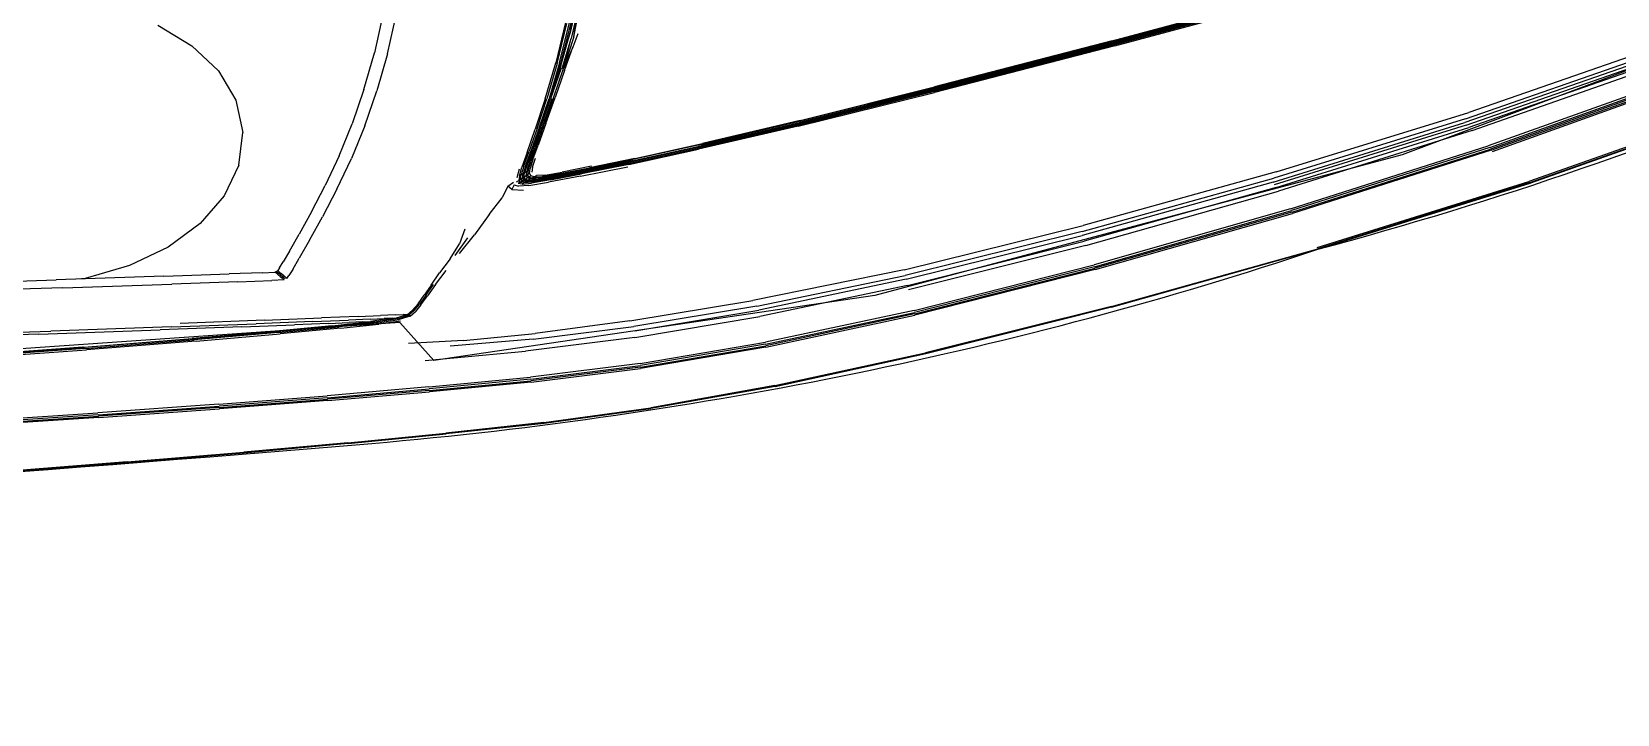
# Model space of a CAD drawing. Extents: x 526875 to 527530, y 3493038 to 3493574.
# Drawn here: x 527135.05 to 527140.67, y 3493321.86 to 3493324.28 of the extents above; entities that cross this region are included whole.
import ezdxf

# ---------------------------------------------------------------- set-up
doc = ezdxf.new("R2010")
doc.units = 0
doc.header["$LTSCALE"] = 2
doc.layers.get('0').update_dxf_attribs({"linetype": 'CONTINUOUS'})
doc.layers.add('L-WATER水景', color=5, linetype='CONTINUOUS')
doc.layers.add('W-_BOLLARD系船栓', color=4, linetype='CONTINUOUS')

# ---------------------------------------------------------------- blocks, each defined once
blk = doc.blocks.new('$matou$00000056')
at = {"color": 0, "linetype": 'Continuous'}
for p, q in [((-2163.4, 1971.9, 0), (-2393.5, 1959.3, 0)), ((-2393.2, 1958.7, 0), (-2163, 1971.3, 0)), ((-2162.5, 1969.8, 0), (-2392.7, 1957.2, 0)), ((-2163.4, 1971.9, 0), (-1897, 1984.8, 0)), ((-1896.6, 1984.2, 0), (-2163, 1971.3, 0)), ((-2162.5, 1969.8, 0), (-1895.9, 1982.8, 0)), ((-2599.3, 1945.9, 0), (-2793.1, 1930.8, 0)), ((-2792.9, 1930.2, 0), (-2599.1, 1945.3, 0)), ((-2598.7, 1943.8, 0), (-2792.5, 1928.7, 0)), ((-2599.3, 1945.9, 0), (-2393.5, 1959.3, 0)), ((-2393.2, 1958.7, 0), (-2599.1, 1945.3, 0)), ((-2598.7, 1943.8, 0), (-2392.7, 1957.2, 0)), ((-2986.9, 1913, 0), (-3198.2, 1884.2, 0)), ((-3198.1, 1883.6, 0), (-2986.7, 1912.4, 0)), ((-2986.4, 1910.9, 0), (-3197.9, 1882, 0)), ((-2986.9, 1913, 0), (-2793.1, 1930.8, 0)), ((-2792.9, 1930.2, 0), (-2986.7, 1912.4, 0)), ((-2986.4, 1910.9, 0), (-2792.5, 1928.7, 0)), ((-3444.8, 1836, 0), (-3198.2, 1884.2, 0)), ((-3198.1, 1883.6, 0), (-3444.7, 1835.4, 0)), ((-3444.6, 1833.9, 0), (-3197.9, 1882, 0)), ((-3444.8, 1836, 0), (-3744.3, 1760.1, 0)), ((-3744.2, 1759.6, 0), (-3444.7, 1835.4, 0)), ((-3444.6, 1833.9, 0), (-3744.1, 1758, 0)), ((-2562.7, 1816.3, 0), (-2763.8, 1804.5, 0)), ((-2763.5, 1800.6, 0), (-2562.4, 1812.4, 0)), ((-2562.7, 1816.3, 0), (-2349.1, 1826.1, 0)), ((-2348.7, 1822.3, 0), (-2562.4, 1812.4, 0)), ((-2562.2, 1807.8, 0), (-2348.5, 1817.7, 0)), ((-2110.4, 1834.9, 0), (-2349.1, 1826.1, 0)), ((-2348.7, 1822.3, 0), (-2109.9, 1831, 0)), ((-2109.6, 1826.5, 0), (-2348.5, 1817.7, 0)), ((-2348.2, 1811.9, 0), (-2109.3, 1820.7, 0)), ((-2110.4, 1834.9, 0), (-1834, 1843.2, 0)), ((-1833.4, 1839.4, 0), (-2109.9, 1831, 0)), ((-2109.6, 1826.5, 0), (-1833, 1834.9, 0)), ((-1832.8, 1829.2, 0), (-2109.3, 1820.7, 0)), ((-2964.8, 1790, 0), (-3181.7, 1764.3, 0)), ((-3181.5, 1760.4, 0), (-2964.6, 1786.1, 0)), ((-2964.5, 1781.5, 0), (-3181.4, 1755.8, 0)), ((-2964.8, 1790, 0), (-2763.8, 1804.5, 0)), ((-2763.5, 1800.6, 0), (-2964.6, 1786.1, 0)), ((-2964.5, 1781.5, 0), (-2763.3, 1796, 0)), ((-2763, 1790.1, 0), (-2964.2, 1775.5, 0)), ((-2562.2, 1807.8, 0), (-2763.3, 1796, 0)), ((-2763, 1790.1, 0), (-2561.9, 1802, 0)), ((-2348.2, 1811.9, 0), (-2561.9, 1802, 0)), ((-4114.3, 1648.3, 0), (-3744.3, 1760.1, 0)), ((-3744.2, 1759.6, 0), (-4114.2, 1647.8, 0)), ((-4114.1, 1646.2, 0), (-3744.1, 1758, 0)), ((-3430.3, 1719, 0), (-3181.7, 1764.3, 0)), ((-3181.5, 1760.4, 0), (-3430.1, 1715, 0)), ((-3429.9, 1710.4, 0), (-3181.4, 1755.8, 0)), ((-3181.2, 1749.8, 0), (-3429.6, 1704.4, 0)), ((-3181.2, 1749.8, 0), (-2964.2, 1775.5, 0)), ((-3430.3, 1719, 0), (-3726.3, 1645.5, 0)), ((-3726.1, 1641.5, 0), (-3430.1, 1715, 0)), ((-3429.9, 1710.4, 0), (-3725.8, 1636.8, 0)), ((-3725.2, 1630.9, 0), (-3429.6, 1704.4, 0)), ((-3173, 1672.5, 0), (-2956.5, 1698, 0)), ((-2758.5, 1712, 0), (-2956.5, 1698, 0)), ((-3173, 1672.5, 0), (-3421.1, 1627.9, 0)), ((-2973.1, 1663.5, 0), (-3172.1, 1640.2, 0)), ((-2835.4, 1657.8, 0), (-2977.6, 1647.2, 0)), ((-2973.1, 1663.5, 0), (-2808.7, 1672.5, 0)), ((-2835.4, 1657.8, 0), (-2727.3, 1658.8, 0)), ((-4114.3, 1648.3, 0), (-4525.8, 1506.2, 0)), ((-4525.7, 1505.9, 0), (-4114.2, 1647.8, 0)), ((-4114.1, 1646.2, 0), (-4525.5, 1504.4, 0)), ((-4085.7, 1535.3, 0), (-3726.3, 1645.5, 0)), ((-3726.1, 1641.5, 0), (-4085.3, 1531.3, 0)), ((-4084.7, 1526.7, 0), (-3725.8, 1636.8, 0)), ((-3725.2, 1630.9, 0), (-4083.7, 1520.8, 0)), ((-3714.5, 1556.4, 0), (-3421.1, 1627.9, 0)), ((-3173.7, 1652.4, 0), (-3419.5, 1608.8, 0)), ((-3416.1, 1596.9, 0), (-3172.1, 1640.2, 0)), ((-3165, 1622.6, 0), (-2977.6, 1647.2, 0)), ((-2309.1, 1622.9, 0), (-2092.7, 1633.3, 0)), ((-2090.1, 1628.8, 0), (-2305.5, 1618.5, 0)), ((-2303.8, 1616.2, 0), (-2089, 1626.5, 0)), ((-2087.5, 1625, 0), (-2301.4, 1614.8, 0)), ((-1824.4, 1643.9, 0), (-2092.7, 1633.3, 0)), ((-2090.1, 1628.8, 0), (-1823.2, 1639.4, 0)), ((-1822.8, 1637.1, 0), (-2089, 1626.5, 0)), ((-2087.5, 1625, 0), (-1822.4, 1635.6, 0)), ((-1823.2, 1634.7, 0), (-2085.9, 1624.2, 0)), ((-3712.5, 1537.9, 0), (-3419.5, 1608.8, 0)), ((-3416.1, 1596.9, 0), (-3711.2, 1526.4, 0)), ((-3165, 1622.6, 0), (-3408.9, 1579.5, 0)), ((-2713.5, 1591.6, 0), (-2670.4, 1598.3, 0)), ((-2667.9, 1594.1, 0), (-2711.1, 1587.3, 0)), ((-2594.9, 1604.9, 0), (-2670.4, 1598.3, 0)), ((-2667.9, 1594.1, 0), (-2591.9, 1600.6, 0)), ((-2589.3, 1598.3, 0), (-2665.3, 1591.5, 0)), ((-2661.8, 1590, 0), (-2586, 1596.8, 0)), ((-2578.7, 1596.1, 0), (-2654.1, 1589.2, 0)), ((-2594.9, 1604.9, 0), (-2475.5, 1613.2, 0)), ((-2471.9, 1608.9, 0), (-2591.9, 1600.6, 0)), ((-2589.3, 1598.3, 0), (-2469.7, 1606.6, 0)), ((-2466.7, 1605.2, 0), (-2586, 1596.8, 0)), ((-2578.7, 1596.1, 0), (-2460.4, 1604.5, 0)), ((-2309.1, 1622.9, 0), (-2475.5, 1613.2, 0)), ((-2471.9, 1608.9, 0), (-2305.5, 1618.5, 0)), ((-2303.8, 1616.2, 0), (-2469.7, 1606.6, 0)), ((-2466.7, 1605.2, 0), (-2301.4, 1614.8, 0)), ((-4069.6, 1462.6, 0), (-3716.3, 1569.4, 0)), ((-3709.2, 1509.4, 0), (-3408.9, 1579.5, 0)), ((-2755.1, 1546.4, 0), (-2743.6, 1565.4, 0)), ((-2741.3, 1562.7, 0), (-2752.6, 1544.1, 0)), ((-2732.6, 1578.3, 0), (-2743.6, 1565.4, 0)), ((-2741.3, 1562.7, 0), (-2730.3, 1575.5, 0)), ((-2727.1, 1573.8, 0), (-2738.2, 1561.1, 0)), ((-2732.6, 1578.3, 0), (-2711.1, 1587.3, 0)), ((-2732.6, 1578.3, 0), (-2730.3, 1575.5, 0)), ((-2708.6, 1584.5, 0), (-2730.3, 1575.5, 0)), ((-2727.1, 1573.8, 0), (-2730.3, 1575.5, 0)), ((-2727.1, 1573.8, 0), (-2705.2, 1582.9, 0)), ((-2727.1, 1573.8, 0), (-2719.2, 1573, 0)), ((-2703.1, 1572.6, 0), (-2719.2, 1573, 0)), ((-2708.6, 1584.5, 0), (-2665.3, 1591.5, 0)), ((-2708.6, 1584.5, 0), (-2705.2, 1582.9, 0)), ((-2661.8, 1590, 0), (-2705.2, 1582.9, 0)), ((-2697.4, 1582.1, 0), (-2705.2, 1582.9, 0)), ((-2703.1, 1572.6, 0), (-2674.8, 1572.4, 0)), ((-2697.4, 1582.1, 0), (-2654.1, 1589.2, 0)), ((-2697.4, 1582.1, 0), (-2681.4, 1581.8, 0)), ((-2653.8, 1581.7, 0), (-2681.4, 1581.8, 0)), ((-2630.6, 1572.1, 0), (-2674.8, 1572.4, 0)), ((-2661.8, 1590, 0), (-2654.1, 1589.2, 0)), ((-2638.7, 1588.9, 0), (-2654.1, 1589.2, 0)), ((-2653.8, 1581.7, 0), (-2611, 1581.6, 0)), ((-2638.7, 1588.9, 0), (-2612.2, 1588.8, 0)), ((-2630.6, 1572.1, 0), (-2558.3, 1571.5, 0)), ((-2571.3, 1588.7, 0), (-2612.2, 1588.8, 0)), ((-2540.2, 1581.1, 0), (-2611, 1581.6, 0)), ((-2571.3, 1588.7, 0), (-2504.6, 1588.3, 0)), ((-2445.7, 1570.5, 0), (-2558.3, 1571.5, 0)), ((-2540.2, 1581.1, 0), (-2428.9, 1580, 0)), ((-2400.6, 1587.3, 0), (-2504.6, 1588.3, 0)), ((-2445.7, 1570.5, 0), (-2279.4, 1568.1, 0)), ((-2261.9, 1577.4, 0), (-2428.9, 1580, 0)), ((-2400.6, 1587.3, 0), (-2239.2, 1584.8, 0)), ((-2261.9, 1577.4, 0), (-2024, 1572.9, 0)), ((-2000.1, 1580.2, 0), (-2239.2, 1584.8, 0)), ((-1746.5, 1567.2, 0), (-2024, 1572.9, 0)), ((-2000.1, 1580.2, 0), (-1719.4, 1574.4, 0)), ((-4085.7, 1535.3, 0), (-4478.9, 1396.7, 0)), ((-4478.2, 1392.7, 0), (-4085.3, 1531.3, 0)), ((-3714.5, 1556.4, 0), (-4066.5, 1450.4, 0)), ((-3712.5, 1537.9, 0), (-4063.3, 1432.8, 0)), ((-2755.1, 1546.4, 0), (-2768.7, 1521, 0)), ((-2765.6, 1519.5, 0), (-2752.6, 1544.1, 0)), ((-2749.5, 1542.8, 0), (-2762.1, 1518.9, 0)), ((-2749.5, 1542.8, 0), (-2738.2, 1561.1, 0)), ((-4950.2, 1339.7, 0), (-4525.8, 1506.2, 0)), ((-4525.7, 1505.9, 0), (-4949.7, 1339.7, 0)), ((-4949.1, 1338.5, 0), (-4525.5, 1504.4, 0)), ((-4524.6, 1500.9, 0), (-4947.3, 1335.4, 0)), ((-4084.7, 1526.7, 0), (-4477.1, 1388.1, 0)), ((-4475.5, 1382.5, 0), (-4083.7, 1520.8, 0)), ((-3709.2, 1509.4, 0), (-4065.9, 1403.9, 0)), ((-4063.7, 1421.3, 0), (-3711.2, 1526.4, 0)), ((-2785.7, 1488.6, 0), (-2768.7, 1521, 0)), ((-2765.6, 1519.5, 0), (-2781.4, 1488.6, 0)), ((-2776.8, 1489.6, 0), (-2762.1, 1518.9, 0)), ((-2785.7, 1488.6, 0), (-2807.6, 1448.6, 0)), ((-2776.8, 1489.6, 0), (-2794.8, 1454.8, 0)), ((-4069.6, 1462.6, 0), (-4453.9, 1329.1, 0)), ((-4449.1, 1318.1, 0), (-4066.5, 1450.4, 0)), ((-2816.9, 1414.5, 0), (-2794.8, 1454.8, 0)), ((-2505.9, 1424.3, 0), (-2497.9, 1442.3, 0)), ((-2493.7, 1450.4, 0), (-2497.9, 1442.3, 0)), ((-2493.7, 1450.4, 0), (-2492.5, 1448.5, 0)), ((-2491, 1446.3, 0), (-2492.5, 1448.5, 0)), ((-2491, 1446.3, 0), (-2489, 1443.6, 0)), ((-2489.9, 1450.9, 0), (-2488.4, 1448.8, 0)), ((-2486.4, 1439.9, 0), (-2489, 1443.6, 0)), ((-2486.5, 1446.1, 0), (-2488.4, 1448.8, 0)), ((-2488.1, 1454.3, 0), (-2463.5, 1454.6, 0)), ((-2488.1, 1454.3, 0), (-2486.8, 1452.4, 0)), ((-2485.3, 1450.3, 0), (-2486.8, 1452.4, 0)), ((-2486.5, 1446.1, 0), (-2483.9, 1442.4, 0)), ((-2486.4, 1439.9, 0), (-2483.3, 1435.6, 0)), ((-2485.3, 1450.3, 0), (-2483.4, 1447.5, 0)), ((-2480.8, 1438.1, 0), (-2483.9, 1442.4, 0)), ((-2480.8, 1443.9, 0), (-2483.4, 1447.5, 0)), ((-2480.8, 1443.9, 0), (-2477.7, 1439.5, 0)), ((-2480.8, 1438.1, 0), (-2477.3, 1433.3, 0)), ((-2474.3, 1434.7, 0), (-2477.7, 1439.5, 0)), ((-2396.6, 1453.6, 0), (-2463.5, 1454.6, 0)), ((-2396.6, 1453.6, 0), (-2266.4, 1451, 0)), ((-2051.9, 1446.9, 0), (-2266.4, 1451, 0)), ((-2051.9, 1446.9, 0), (-1788.8, 1441.7, 0)), ((-4063.7, 1421.3, 0), (-4445.5, 1290, 0)), ((-4444, 1301.6, 0), (-4063.3, 1432.8, 0)), ((-2853.2, 1354.8, 0), (-2826.5, 1406.1, 0)), ((-2816.9, 1414.5, 0), (-2836.8, 1371.5, 0)), ((-2505.9, 1424.3, 0), (-2519.8, 1391.8, 0)), ((-2480.3, 1418.2, 0), (-2487.9, 1401, 0)), ((-2479.9, 1430.9, 0), (-2483.3, 1435.6, 0)), ((-2480.3, 1418.2, 0), (-2476.3, 1425.9, 0)), ((-2479.9, 1430.9, 0), (-2476.3, 1425.9, 0)), ((-2473.8, 1428.3, 0), (-2477.3, 1433.3, 0)), ((-2473.8, 1428.3, 0), (-2476.3, 1425.9, 0)), ((-2474.3, 1434.7, 0), (-2470.7, 1429.7, 0)), ((-2473.8, 1428.3, 0), (-2470.7, 1429.7, 0)), ((-2446.4, 1430, 0), (-2470.7, 1429.7, 0)), ((-2446.4, 1430, 0), (-2380.2, 1429, 0)), ((-2251.4, 1426.5, 0), (-2380.2, 1429, 0)), ((-2251.4, 1426.5, 0), (-2039.2, 1422.3, 0)), ((-2184.8, 1390.8, 0), (-2096.3, 1422.5, 0)), ((-2096.3, 1422.5, 0), (-2089, 1423.3, 0)), ((-1779.4, 1417.2, 0), (-2039.2, 1422.3, 0)), ((-4876.2, 1237.7, 0), (-4478.9, 1396.7, 0)), ((-4478.2, 1392.7, 0), (-4875, 1233.8, 0)), ((-4873.3, 1229.4, 0), (-4477.1, 1388.1, 0)), ((-4475.5, 1382.5, 0), (-4870.8, 1224.2, 0)), ((-4450.8, 1272, 0), (-4065.9, 1403.9, 0)), ((-2835.9, 1400.6, 0), (-2867.2, 1346.9, 0)), ((-2541.9, 1340.2, 0), (-2519.8, 1391.8, 0)), ((-2501.2, 1370.2, 0), (-2487.9, 1401, 0)), ((-2262.9, 1341.1, 0), (-2184.8, 1390.8, 0)), ((-2897.9, 1289.5, 0), (-2867.2, 1346.9, 0)), ((-2848.1, 1328.9, 0), (-2836.8, 1371.5, 0)), ((-2501.2, 1370.2, 0), (-2522.1, 1321.4, 0)), ((-5357.4, 1155.1, 0), (-4949.7, 1339.7, 0)), ((-5357.4, 1155.1, 0), (-4950.2, 1339.7, 0)), ((-4949.1, 1338.5, 0), (-5355.8, 1154.6, 0)), ((-5352.5, 1152.3, 0), (-4947.3, 1335.4, 0)), ((-4840.7, 1177.1, 0), (-4453.9, 1329.1, 0)), ((-4449.1, 1318.1, 0), (-4834.1, 1167.4, 0)), ((-2541.9, 1340.2, 0), (-2569.6, 1273, 0)), ((-2548.4, 1257.4, 0), (-2522.1, 1321.4, 0)), ((-2328, 1276, 0), (-2262.9, 1341.1, 0)), ((-4829.1, 1160.2, 0), (-4445.5, 1309.9, 0)), ((-4828.6, 1141.1, 0), (-4445.5, 1290, 0)), ((-4444, 1301.6, 0), (-4826.9, 1152.5, 0)), ((-2897.9, 1289.5, 0), (-2924.8, 1242.3, 0)), ((-4450.8, 1272, 0), (-4835.4, 1122.9, 0)), ((-2600.4, 1193.4, 0), (-2569.6, 1273, 0)), ((-2548.4, 1257.4, 0), (-2577.8, 1181.2, 0)), ((-2377.7, 1197.9, 0), (-2328, 1276, 0)), ((-5250.9, 1070.6, 0), (-4878, 1242.4, 0)), ((-4876.2, 1237.7, 0), (-5247.9, 1066.3, 0)), ((-5246, 1062.8, 0), (-4875, 1233.8, 0)), ((-4873.3, 1229.4, 0), (-5243.6, 1058.9, 0)), ((-5240.2, 1054.4, 0), (-4870.8, 1224.2, 0)), ((-2944.7, 1219.1, 0), (-2967.8, 1222.1, 0)), ((-2949.8, 1205.6, 0), (-2944.7, 1219.1, 0)), ((-2944.7, 1219.1, 0), (-2936.9, 1207.9, 0)), ((-2936.9, 1207.9, 0), (-2924.8, 1242.3, 0)), ((-3080.7, 1188.3, 0), (-3175.2, 1167.4, 0)), ((-3083.7, 1174.8, 0), (-3024.5, 1187.7, 0)), ((-3021.4, 1195.3, 0), (-3083.4, 1181.8, 0)), ((-3083.4, 1180, 0), (-3022.4, 1193.2, 0)), ((-3022.9, 1191.5, 0), (-3083.2, 1178.4, 0)), ((-3023.6, 1188.9, 0), (-3083, 1175.9, 0)), ((-3080.7, 1188.3, 0), (-3017.4, 1201.8, 0)), ((-3031.9, 1183.3, 0), (-2997.9, 1189.4, 0)), ((-3026.2, 1186.5, 0), (-2992.5, 1192.6, 0)), ((-2990.8, 1193.9, 0), (-3024.5, 1187.7, 0)), ((-3023.6, 1188.9, 0), (-2989.7, 1195, 0)), ((-3022.9, 1191.5, 0), (-2987.9, 1197.8, 0)), ((-2986.5, 1199.8, 0), (-3022.4, 1193.2, 0)), ((-3021.4, 1195.3, 0), (-2984.2, 1202.4, 0)), ((-2978.7, 1208.8, 0), (-3017.4, 1201.8, 0)), ((-3001.8, 1187.2, 0), (-2997.9, 1189.4, 0)), ((-3001.8, 1187.2, 0), (-2985.2, 1187.7, 0)), ((-2994.8, 1191.2, 0), (-2997.9, 1189.4, 0)), ((-2981.7, 1190, 0), (-2997.9, 1189.4, 0)), ((-2994.8, 1191.2, 0), (-2992.5, 1192.6, 0)), ((-2990.8, 1193.9, 0), (-2992.5, 1192.6, 0)), ((-2976.8, 1193.4, 0), (-2992.5, 1192.6, 0)), ((-2990.8, 1193.9, 0), (-2989.7, 1195, 0)), ((-2990.8, 1193.9, 0), (-2975.1, 1194.6, 0)), ((-2988.8, 1196.3, 0), (-2989.7, 1195, 0)), ((-2973.8, 1195.8, 0), (-2989.7, 1195, 0)), ((-2989.5, 1184.7, 0), (-2985.2, 1187.7, 0)), ((-2988.8, 1196.3, 0), (-2987.9, 1197.8, 0)), ((-2986.5, 1199.8, 0), (-2987.9, 1197.8, 0)), ((-2971, 1198.7, 0), (-2987.9, 1197.8, 0)), ((-2986.5, 1199.8, 0), (-2968.6, 1201, 0)), ((-2981.7, 1190, 0), (-2985.2, 1187.7, 0)), ((-2979.3, 1184, 0), (-2985.2, 1187.7, 0)), ((-2965.1, 1204.2, 0), (-2984.2, 1202.4, 0)), ((-2981.7, 1190, 0), (-2978.9, 1191.9, 0)), ((-2981.7, 1190, 0), (-2976.1, 1186.6, 0)), ((-2976.8, 1193.4, 0), (-2978.9, 1191.9, 0)), ((-2978.7, 1208.8, 0), (-2958, 1209.7, 0)), ((-2976.8, 1193.4, 0), (-2975.1, 1194.6, 0)), ((-2976.8, 1193.4, 0), (-2971.6, 1190.2, 0)), ((-2973.6, 1188.6, 0), (-2976.1, 1186.6, 0)), ((-2973.8, 1195.8, 0), (-2975.1, 1194.6, 0)), ((-2969.9, 1191.5, 0), (-2975.1, 1194.6, 0)), ((-2973.8, 1195.8, 0), (-2972.6, 1197.1, 0)), ((-2973.8, 1195.8, 0), (-2968.5, 1192.7, 0)), ((-2973.6, 1188.6, 0), (-2971.6, 1190.2, 0)), ((-2971, 1198.7, 0), (-2972.6, 1197.1, 0)), ((-2969.9, 1191.5, 0), (-2971.6, 1190.2, 0)), ((-2969.5, 1184.6, 0), (-2971.6, 1190.2, 0)), ((-2971, 1198.7, 0), (-2968.6, 1201, 0)), ((-2971, 1198.7, 0), (-2964.8, 1195.7, 0)), ((-2969.9, 1191.5, 0), (-2968.5, 1192.7, 0)), ((-2969.9, 1191.5, 0), (-2967.8, 1186, 0)), ((-2965.1, 1204.2, 0), (-2968.6, 1201, 0)), ((-2961.8, 1198.2, 0), (-2968.6, 1201, 0)), ((-2966.9, 1193.9, 0), (-2968.5, 1192.7, 0)), ((-2966.4, 1187.1, 0), (-2968.5, 1192.7, 0)), ((-2966.9, 1193.9, 0), (-2964.8, 1195.7, 0)), ((-2966.4, 1187.1, 0), (-2964.7, 1188.3, 0)), ((-2965.1, 1204.2, 0), (-2957.4, 1201.9, 0)), ((-2961.8, 1198.2, 0), (-2964.8, 1195.7, 0)), ((-2962.3, 1190, 0), (-2964.8, 1195.7, 0)), ((-2962.3, 1190, 0), (-2964.7, 1188.3, 0)), ((-2962.3, 1190, 0), (-2964, 1176.9, 0)), ((-2962.3, 1190, 0), (-2959.1, 1192.7, 0)), ((-2961.8, 1198.2, 0), (-2957.4, 1201.9, 0)), ((-2961.8, 1198.2, 0), (-2959.1, 1192.7, 0)), ((-2960.6, 1179.8, 0), (-2959.1, 1192.7, 0)), ((-2954.4, 1196.9, 0), (-2959.1, 1192.7, 0)), ((-2949.8, 1205.6, 0), (-2958, 1209.7, 0)), ((-2936.9, 1207.9, 0), (-2948.8, 1197.4, 0)), ((-2600.4, 1193.4, 0), (-2631.7, 1104.6, 0)), ((-2409.4, 1109.4, 0), (-2377.7, 1197.9, 0)), ((-4840.7, 1177.1, 0), (-5201.8, 1014.6, 0)), ((-5193.4, 1006.6, 0), (-4834.1, 1167.4, 0)), ((-4829.1, 1160.2, 0), (-5187.1, 1000.6, 0)), ((-3176.9, 1160.7, 0), (-3315.9, 1125.7, 0)), ((-3315.4, 1123.7, 0), (-3176.5, 1158.8, 0)), ((-3189.3, 1144.2, 0), (-3099.5, 1165.3, 0)), ((-3094.8, 1168.2, 0), (-3185.3, 1147, 0)), ((-3181.9, 1149.3, 0), (-3090.8, 1170.4, 0)), ((-3177.2, 1152.4, 0), (-3085.3, 1173.6, 0)), ((-3176.9, 1160.7, 0), (-3083.4, 1181.8, 0)), ((-3083.4, 1180, 0), (-3176.5, 1158.8, 0)), ((-3175.9, 1157.3, 0), (-3083.2, 1178.4, 0)), ((-3083.7, 1174.8, 0), (-3175.9, 1153.6, 0)), ((-3175.4, 1154.8, 0), (-3083, 1175.9, 0)), ((-3103.6, 1160.3, 0), (-3045.5, 1174, 0)), ((-3040.8, 1178.2, 0), (-3099.5, 1165.3, 0)), ((-3094.8, 1168.2, 0), (-3036, 1181.1, 0)), ((-3031.9, 1183.3, 0), (-3090.8, 1170.4, 0)), ((-3026.2, 1186.5, 0), (-3085.3, 1173.6, 0)), ((-3011.2, 1180.5, 0), (-3045.5, 1174, 0)), ((-3040.8, 1178.2, 0), (-3006.4, 1184.3, 0)), ((-3001.8, 1187.2, 0), (-3036, 1181.1, 0)), ((-3011.2, 1180.5, 0), (-2994.3, 1181.1, 0)), ((-3001.8, 1187.2, 0), (-3006.4, 1184.3, 0)), ((-2989.5, 1184.7, 0), (-3006.4, 1184.3, 0)), ((-2989.5, 1184.7, 0), (-2994.3, 1181.1, 0)), ((-2989.5, 1184.7, 0), (-2983.3, 1180.8, 0)), ((-2988.9, 1133.3, 0), (-2982.5, 1159.5, 0)), ((-2987.3, 1155.6, 0), (-2985.3, 1170, 0)), ((-2978.7, 1163.5, 0), (-2985.1, 1137.5, 0)), ((-2979.3, 1184, 0), (-2983.3, 1180.8, 0)), ((-2980.8, 1173.9, 0), (-2983.3, 1180.8, 0)), ((-2980.8, 1173.9, 0), (-2982.5, 1159.5, 0)), ((-2982.1, 1141, 0), (-2975.7, 1166.8, 0)), ((-2980.8, 1173.9, 0), (-2976.9, 1177.5, 0)), ((-2979.3, 1184, 0), (-2976.1, 1186.6, 0)), ((-2979.3, 1184, 0), (-2976.9, 1177.5, 0)), ((-2978.7, 1163.5, 0), (-2976.9, 1177.5, 0)), ((-2978.7, 1163.5, 0), (-2975.7, 1166.8, 0)), ((-2977.6, 1146.1, 0), (-2971.3, 1171.5, 0)), ((-2973.9, 1180.4, 0), (-2976.9, 1177.5, 0)), ((-2973.9, 1180.4, 0), (-2976.1, 1186.6, 0)), ((-2969.6, 1173, 0), (-2975.9, 1147.7, 0)), ((-2973.9, 1180.4, 0), (-2975.7, 1166.8, 0)), ((-2973.2, 1169.4, 0), (-2975.7, 1166.8, 0)), ((-2974.5, 1148.6, 0), (-2968.1, 1174.1, 0)), ((-2973.9, 1180.4, 0), (-2971.4, 1182.7, 0)), ((-2973.2, 1169.4, 0), (-2971.3, 1171.5, 0)), ((-2969.5, 1184.6, 0), (-2971.4, 1182.7, 0)), ((-2969.5, 1184.6, 0), (-2971.3, 1171.5, 0)), ((-2970.2, 1151.4, 0), (-2964, 1176.9, 0)), ((-2969.6, 1173, 0), (-2967.8, 1186, 0)), ((-2969.5, 1184.6, 0), (-2967.8, 1186, 0)), ((-2966.4, 1187.1, 0), (-2968.1, 1174.1, 0)), ((-2966.3, 1175.2, 0), (-2968.1, 1174.1, 0)), ((-2966.4, 1187.1, 0), (-2967.8, 1186, 0)), ((-2960.6, 1179.8, 0), (-2966.4, 1154.5, 0)), ((-2966.3, 1175.2, 0), (-2964, 1176.9, 0)), ((-2961, 1159.9, 0), (-2955.7, 1184.4, 0)), ((-2607.8, 1095.4, 0), (-2577.8, 1181.2, 0)), ((-4828.6, 1141.1, 0), (-5184.9, 983.1, 0)), ((-5183.9, 993.7, 0), (-4826.9, 1152.5, 0)), ((-3514.2, 1070.9, 0), (-3315.9, 1125.7, 0)), ((-3189.3, 1144.2, 0), (-3324.3, 1109.1, 0)), ((-3321.4, 1111.9, 0), (-3185.3, 1147, 0)), ((-3177.2, 1152.4, 0), (-3315.4, 1117.1, 0)), ((-3314.5, 1118.3, 0), (-3175.9, 1153.6, 0)), ((-3175.4, 1154.8, 0), (-3314.2, 1119.5, 0)), ((-2988.9, 1133.3, 0), (-3000.6, 1091, 0)), ((-2996.8, 1095.1, 0), (-2985.1, 1137.5, 0)), ((-2987.3, 1155.6, 0), (-2994.3, 1129.4, 0)), ((-2982.1, 1141, 0), (-2993.7, 1098.5, 0)), ((-2977.6, 1146.1, 0), (-2989.3, 1103.5, 0)), ((-2987.7, 1105, 0), (-2975.9, 1147.7, 0)), ((-2974.5, 1148.6, 0), (-2986.2, 1105.8, 0)), ((-2970.2, 1151.4, 0), (-2981.9, 1108.2, 0)), ((-2977.9, 1111.2, 0), (-2966.4, 1154.5, 0)), ((-5191.2, 965.8, 0), (-4835.4, 1122.9, 0)), ((-3518.5, 1054.3, 0), (-3324.3, 1109.1, 0)), ((-3321.4, 1111.9, 0), (-3516.9, 1056.9, 0)), ((-3315.4, 1123.7, 0), (-3513.8, 1068.6, 0)), ((-3513.6, 1061.8, 0), (-3315.4, 1117.1, 0)), ((-3513.4, 1066.8, 0), (-3314.8, 1122.1, 0)), ((-3314.5, 1118.3, 0), (-3513.1, 1063, 0)), ((-3513, 1064.1, 0), (-3314.2, 1119.5, 0)), ((-2996.8, 1095.1, 0), (-3014.2, 1031.6, 0)), ((-3011.3, 1034.5, 0), (-2993.7, 1098.5, 0)), ((-3007.1, 1038.8, 0), (-2989.3, 1103.5, 0)), ((-2987.7, 1105, 0), (-3005.5, 1040, 0)), ((-3004.2, 1040.7, 0), (-2986.2, 1105.8, 0)), ((-3000, 1042, 0), (-2981.9, 1108.2, 0)), ((-2977.9, 1111.2, 0), (-2996.2, 1043.8, 0)), ((-2661, 1010, 0), (-2631.7, 1104.6, 0)), ((-2607.8, 1095.4, 0), (-2636.3, 1002.9, 0)), ((-2409.4, 1109.4, 0), (-2420.5, 1013.1, 0)), ((-3514.2, 1070.9, 0), (-3785.8, 990.1, 0)), ((-3785.7, 987.6, 0), (-3513.8, 1068.6, 0)), ((-3513.4, 1066.8, 0), (-3785.5, 985.6, 0)), ((-3513, 1064.1, 0), (-3785.3, 982.7, 0)), ((-3785.2, 981.6, 0), (-3513.1, 1063, 0)), ((-3017.8, 1028.1, 0), (-3000.6, 1091, 0)), ((-3518.5, 1054.3, 0), (-3785.8, 973.9, 0)), ((-3785.7, 976.1, 0), (-3516.9, 1056.9, 0)), ((-3515.6, 1058.9, 0), (-3785.6, 977.9, 0)), ((-3513.6, 1061.8, 0), (-3785.3, 980.5, 0)), ((-3035.2, 953.8, 0), (-3014.2, 1031.6, 0)), ((-3011.3, 1034.5, 0), (-3032.4, 955.6, 0)), ((-3007.1, 1038.8, 0), (-3028.8, 956.2, 0)), ((-3027.6, 955, 0), (-3005.5, 1040, 0)), ((-3004.2, 1040.7, 0), (-3026.2, 955.2, 0)), ((-3000, 1042, 0), (-3022, 956, 0)), ((-3018.6, 955.9, 0), (-2996.2, 1043.8, 0)), ((-3017.8, 1028.1, 0), (-3038.2, 953.1, 0)), ((-2661, 1010, 0), (-2687.9, 908.9, 0)), ((-2662.7, 903.2, 0), (-2636.3, 1002.9, 0)), ((-2409.4, 916.7, 0), (-2420.5, 1013.1, 0)), ((-4144.7, 872.5, 0), (-3785.5, 985.6, 0)), ((-4144.6, 877.4, 0), (-3785.8, 990.1, 0)), ((-3785.7, 987.6, 0), (-4144.6, 874.6, 0)), ((-4144.5, 869.5, 0), (-3785.3, 982.7, 0)), ((-3785.2, 981.6, 0), (-4144.3, 868.4, 0)), ((-4143.9, 867.4, 0), (-3785.3, 980.5, 0)), ((-4142.7, 865.3, 0), (-3785.6, 977.9, 0)), ((-3785.7, 976.1, 0), (-4141.7, 863.8, 0)), ((-4140.3, 862, 0), (-3785.8, 973.9, 0)), ((-3059.4, 874.1, 0), (-3038.2, 953.1, 0)), ((-3035.2, 953.8, 0), (-3057.5, 868.6, 0)), ((-3052.7, 867.6, 0), (-3028.8, 956.2, 0)), ((-3052.3, 859.9, 0), (-3028.8, 956.2, 0)), ((-3027.6, 955, 0), (-3052.3, 859.9, 0)), ((-3027.6, 955, 0), (-3052, 852.2, 0)), ((-3050.3, 851.6, 0), (-3026.2, 955.2, 0)), ((-3045.6, 853.1, 0), (-3022, 956, 0)), ((-3018.6, 955.9, 0), (-3042.7, 851.2, 0)), ((-2712.2, 800.7, 0), (-2687.9, 908.9, 0)), ((-2377.7, 828.2, 0), (-2409.4, 916.7, 0)), ((-4144.6, 877.4, 0), (-4540.2, 747.5, 0)), ((-2662.7, 903.2, 0), (-2686.6, 795.9, 0)), ((-4144.7, 872.5, 0), (-4540.5, 742.4, 0)), ((-4540.4, 744.6, 0), (-4144.6, 874.6, 0)), ((-4144.5, 869.5, 0), (-4540.3, 739.4, 0)), ((-4539.9, 738.4, 0), (-4144.3, 868.4, 0)), ((-4143.9, 867.4, 0), (-4539.2, 737.5, 0)), ((-4142.7, 865.3, 0), (-4536.6, 735.8, 0)), ((-4534.5, 734.8, 0), (-4141.7, 863.8, 0)), ((-4140.3, 862, 0), (-4531.8, 733.5, 0)), ((-3080.3, 776.4, 0), (-3057.5, 868.6, 0)), ((-3078.5, 723, 0), (-3052, 852.2, 0)), ((-3059.4, 874.1, 0), (-3077.6, 807.2, 0)), ((-3077.6, 807.2, 0), (-3057.5, 868.6, 0)), ((-3057.5, 868.6, 0), (-3075.2, 780.9, 0)), ((-3054.8, 868.4, 0), (-3075.2, 780.9, 0)), ((-3052.3, 859.9, 0), (-3073.8, 762.9, 0)), ((-3073.8, 762.9, 0), (-3052, 852.2, 0)), ((-3050.3, 851.6, 0), (-3073.3, 733.9, 0)), ((-3045.6, 853.1, 0), (-3068.2, 736.6, 0)), ((-3065.8, 733.1, 0), (-3042.7, 851.2, 0)), ((-2328, 750.1, 0), (-2377.7, 828.2, 0)), ((-3088.9, 768.3, 0), (-3077.6, 807.2, 0)), ((-2712.2, 800.7, 0), (-2733.5, 684.5, 0)), ((-2707.7, 680.5, 0), (-2686.6, 795.9, 0)), ((-3080.3, 776.4, 0), (-3093.9, 696.6, 0)), ((-3090.4, 700.9, 0), (-3075.2, 780.9, 0)), ((-3080.3, 776.4, 0), (-3090.4, 700.9, 0)), ((-3089.7, 678.2, 0), (-3073.8, 762.9, 0)), ((-3078.5, 723, 0), (-3073.8, 762.9, 0)), ((-2262.9, 685, 0), (-2328, 750.1, 0))]:
    blk.add_line(p, q, dxfattribs=at)
at = {"layer": 'W-_BOLLARD系船栓', "elevation": 0}
blk.add_lwpolyline([(-6727, -15.1, 0.047361), (-6712.2, -120.4, 0.071059), (-6549.7, -364.2, 0.106743), (-4524.6, -1531, 0.083644), (-2645.5, -1972.5, -0.010282), (5565.9, -2012.7, -0.041262), (6105.1, -1863.2, 0.304271), (6623.1, -1179.8, 0.082265), (6714.7, -654.3), (6727, 59.7), (6714.7, 773.7, 0.082265), (6623.1, 1299.2, 0.256696), (6105.1, 1839.6, 0.028009), (5545.4, 1985.1, 0.02503), (-2645.5, 1949, 0.085737), (-4525.7, 1505.9, 0.098082), (-6474.2, 408.5, 0.055987), (-6646.5, 216.4, 0.167612), (-6727, -15.1)], format="xyb", dxfattribs=at)
at = {"layer": 'W-_BOLLARD系船栓'}
blk.add_polyline3d([(5088.8, -1650.5, 0), (-2711.5, -1650.5, 0), (-2777.7, -1716.7, 0), (-3888.8, -1523.1, 0), (-4872.8, -1154.3, 0), (-5607.3, -767.5, 0), (-6268.5, -180.6, 0), (-6288.7, -6.3, 0), (-6288.7, -6.3, 0), (-6008.4, 521.3, 0), (-5510.5, 847.1, 0), (-4700.5, 1239.2, 0), (-3649.3, 1581.8, 0), (-2775.2, 1713.1, 0), (-2711.7, 1595.4, 0), (-581, 1668.7, 0)], dxfattribs=at)

msp = doc.modelspace()

# ---------------------------------------------------------------- linework, layer by layer
at = {"layer": 'L-WATER水景', "lineweight": 5}
msp.add_circle((527117.3841, 3493306.0291), 19, dxfattribs=at)

# ---------------------------------------------------------------- block references
at = {"layer": 'L-WATER水景', "color": 8, "lineweight": 0, "xscale": 0.0018, "yscale": 0.0012, "zscale": 0.001291236534000011, "rotation": 182.6690366972091}
msp.add_blockref('$matou$00000056', (527131.3911, 3493324.9344), dxfattribs=at)

doc.saveas('drawing.dxf')
